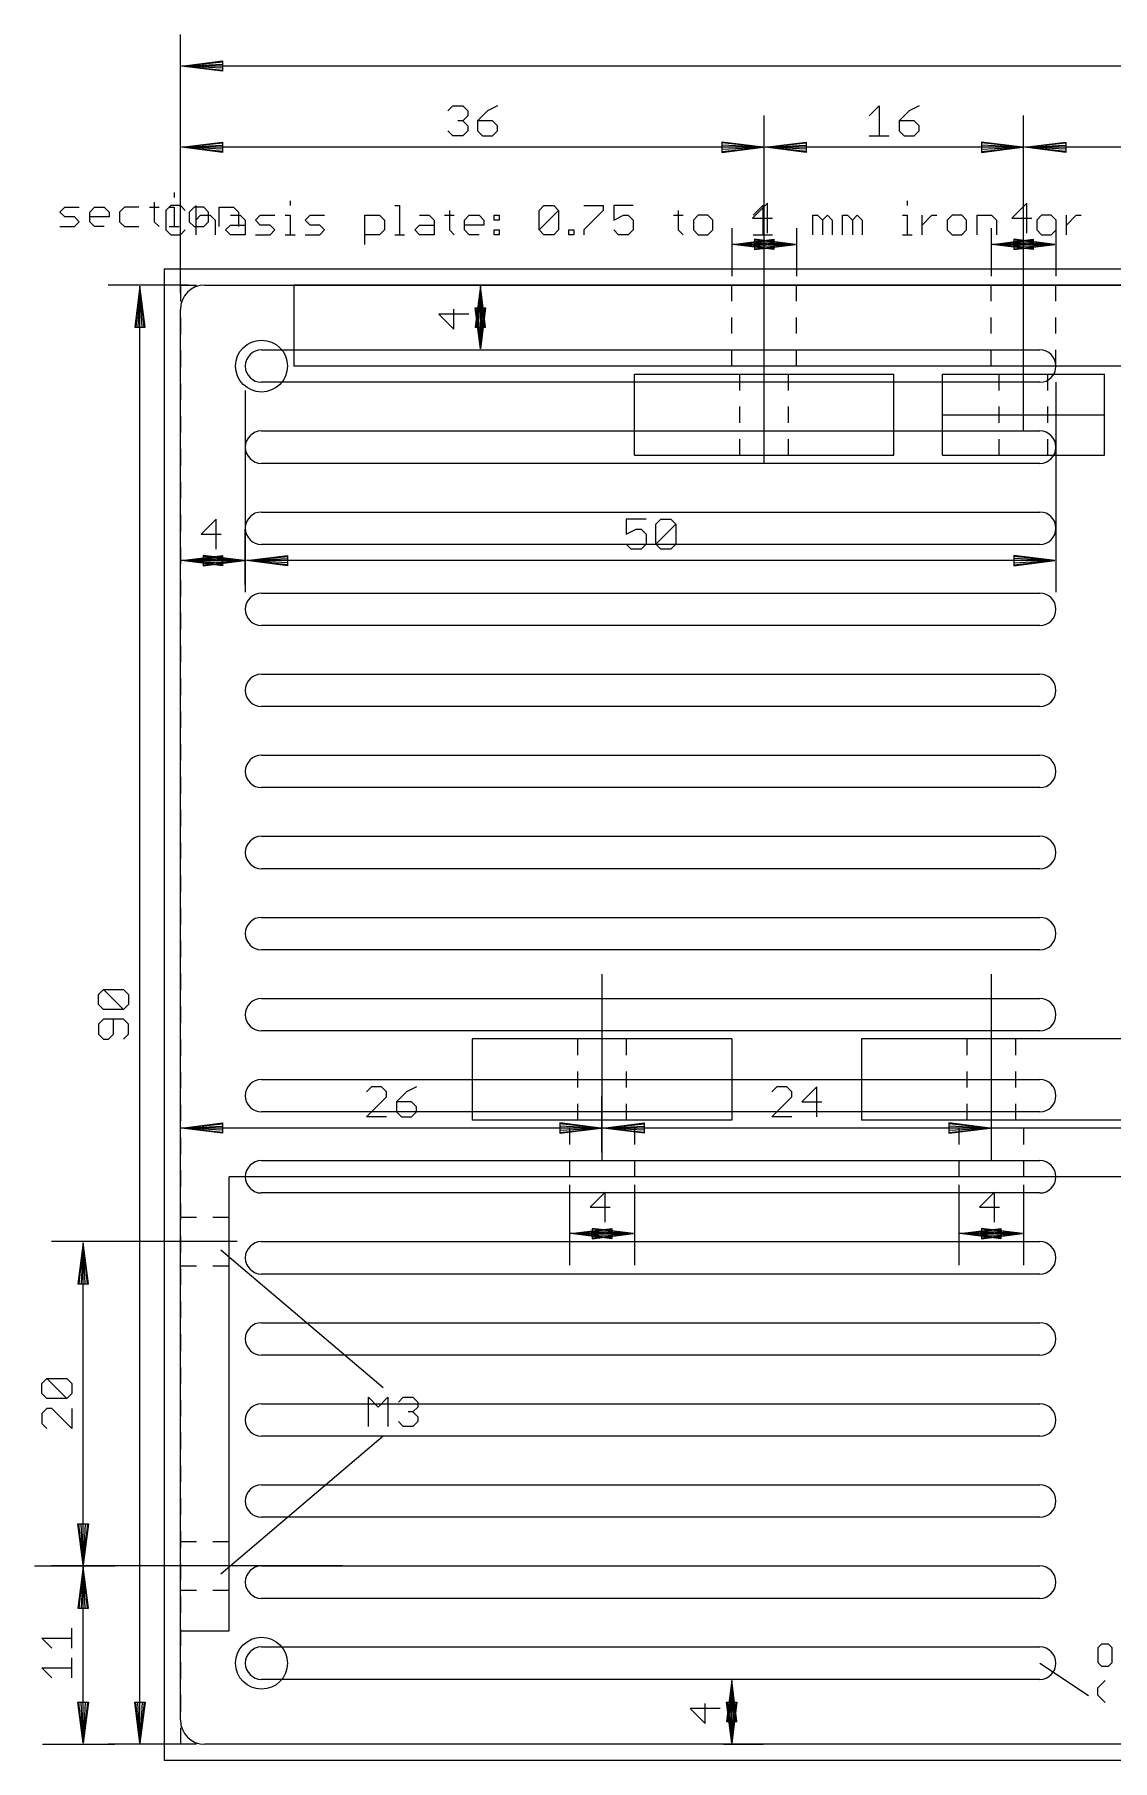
# Model space of a CAD drawing. Extents: x -62 to 290, y -289 to 164.
# Drawn here: x -8 to 58.5, y 0 to 106.5 of the extents above; entities that cross this region are included whole.
import ezdxf

# ---------------------------------------------------------------- set-up
doc = ezdxf.new("R2010")
doc.units = 0
for name, color, linetype in [('113', 140, 'CONTINUOUS'), ('27', 1, 'CONTINUOUS'), ('28', 3, 'CONTINUOUS'), ('47', 7, 'CONTINUOUS'), ('51', 53, 'CONTINUOUS')]:
    doc.layers.add(name, color=color, linetype=linetype)

msp = doc.modelspace()

# ---------------------------------------------------------------- linework, layer by layer
at = {"layer": '113'}
for p, q in [((92, 91), (8, 91)), ((8, 91), (8, 86)), ((35, 90), (35, 91)), ((39, 90), (39, 91)), ((51, 90), (51, 91)), ((55, 90), (55, 91)), ((35, 88), (35, 89)), ((39, 88), (39, 89)), ((51, 88), (51, 89)), ((55, 88), (55, 89)), ((35, 86), (35, 87)), ((39, 86), (39, 87)), ((51, 86), (51, 87)), ((55, 86), (55, 87)), ((92, 86), (8, 86)), ((25, 39), (1, 39)), ((1, 33.5), (1, 39)), ((29, 39), (25, 39)), ((25, 39), (25, 38)), ((49, 39), (29, 39)), ((29, 39), (29, 38)), ((53, 39), (49, 39)), ((49, 39), (49, 38)), ((80, 39), (53, 39)), ((53, 39), (53, 38)), ((25, 37), (25, 36)), ((29, 37), (29, 36)), ((49, 37), (49, 36)), ((53, 37), (53, 36)), ((25, 36), (4, 36)), ((4, 33.5), (4, 36)), ((29, 36), (25, 36)), ((49, 36), (29, 36)), ((53, 36), (49, 36)), ((80, 36), (53, 36)), ((1, 30.5), (1, 33.5)), ((1, 33.5), (2, 33.5)), ((3, 33.5), (4, 33.5)), ((4, 30.5), (4, 33.5)), ((3.5, 31.5), (13.5, 23)), ((1, 13.5), (1, 30.5)), ((1, 30.5), (2, 30.5)), ((3, 30.5), (4, 30.5)), ((4, 13.5), (4, 30.5)), ((12.6016, 20.6016), (12.6016, 22.3999)), ((12.6016, 22.3999), (13.201, 21.8005)), ((13.201, 21.8005), (13.8005, 22.3999)), ((13.8005, 22.3999), (13.8005, 20.6016)), ((14.4432, 22.1002), (14.7429, 22.3999)), ((14.7429, 22.3999), (15.3423, 22.3999)), ((15.3423, 22.3999), (15.6421, 22.1002)), ((15.3423, 21.5008), (15.0426, 21.5008)), ((15.6421, 21.8005), (15.3423, 21.5008)), ((15.3423, 21.5008), (15.6421, 21.201)), ((15.6421, 22.1002), (15.6421, 21.8005)), ((14.7429, 20.6016), (14.4432, 20.9013)), ((15.3423, 20.6016), (14.7429, 20.6016)), ((15.6421, 20.9013), (15.3423, 20.6016)), ((15.6421, 21.201), (15.6421, 20.9013)), ((13.5, 20), (3.5, 11.5)), ((1, 10.5), (1, 13.5)), ((1, 13.5), (2, 13.5)), ((3, 13.5), (4, 13.5)), ((4, 10.5), (4, 13.5)), ((1, 8), (1, 10.5)), ((1, 10.5), (2, 10.5)), ((3, 10.5), (4, 10.5)), ((4, 8), (4, 10.5)), ((1, 8), (4, 8))]:
    msp.add_line(p, q, dxfattribs=at)
at = {"layer": '27'}
for p, q in [((29, 85.5), (35.5, 85.5)), ((29, 80.5), (29, 85.5)), ((35.5, 85.5), (38.5, 85.5)), ((35.5, 84.5), (35.5, 85.5)), ((38.5, 85.5), (45, 85.5)), ((38.5, 84.5), (38.5, 85.5)), ((45, 80.5), (45, 85.5)), ((48, 85.5), (51.5, 85.5)), ((48, 83), (48, 85.5)), ((51.5, 85.5), (54.5, 85.5)), ((51.5, 84.5), (51.5, 85.5)), ((54.5, 85.5), (58, 85.5)), ((54.5, 84.5), (54.5, 85.5)), ((58, 83), (58, 85.5)), ((35.5, 82.5), (35.5, 83.5)), ((38.5, 82.5), (38.5, 83.5)), ((51.5, 82.5), (51.5, 83.5)), ((54.5, 82.5), (54.5, 83.5)), ((48, 80.5), (48, 83)), ((48, 83), (58, 83)), ((58, 80.5), (58, 83)), ((35.5, 80.5), (35.5, 81.5)), ((38.5, 80.5), (38.5, 81.5)), ((51.5, 80.5), (51.5, 81.5)), ((54.5, 80.5), (54.5, 81.5)), ((29, 80.5), (35.5, 80.5)), ((35.5, 80.5), (38.5, 80.5)), ((38.5, 80.5), (45, 80.5)), ((48, 80.5), (51.5, 80.5)), ((51.5, 80.5), (54.5, 80.5)), ((54.5, 80.5), (58, 80.5)), ((25.5, 44.5), (19, 44.5)), ((19, 44.5), (19, 39.5)), ((28.5, 44.5), (25.5, 44.5)), ((25.5, 44.5), (25.5, 43.5)), ((35, 44.5), (28.5, 44.5)), ((28.5, 44.5), (28.5, 43.5)), ((35, 44.5), (35, 39.5)), ((49.5, 44.5), (43, 44.5)), ((43, 44.5), (43, 39.5)), ((52.5, 44.5), (49.5, 44.5)), ((49.5, 44.5), (49.5, 43.5)), ((59, 44.5), (52.5, 44.5)), ((52.5, 44.5), (52.5, 43.5)), ((25.5, 42.5), (25.5, 41.5)), ((28.5, 42.5), (28.5, 41.5)), ((49.5, 42.5), (49.5, 41.5)), ((52.5, 42.5), (52.5, 41.5)), ((25.5, 40.5), (25.5, 39.5)), ((28.5, 40.5), (28.5, 39.5)), ((49.5, 40.5), (49.5, 39.5)), ((52.5, 40.5), (52.5, 39.5)), ((25.5, 39.5), (19, 39.5)), ((28.5, 39.5), (25.5, 39.5)), ((35, 39.5), (28.5, 39.5)), ((49.5, 39.5), (43, 39.5)), ((52.5, 39.5), (49.5, 39.5)), ((59, 39.5), (52.5, 39.5))]:
    msp.add_line(p, q, dxfattribs=at)
at = {"layer": '28'}
for p, q in [((2.5, 91), (154.5, 91)), ((1, 2.5), (1, 89.5)), ((154.5, 1), (2.5, 1))]:
    msp.add_line(p, q, dxfattribs=at)
for centre in [(6, 86), (6, 6)]:
    msp.add_circle(centre, 1.6, dxfattribs=at)
for centre, start, end in [((2.5, 89.5), 90, 180), ((2.5, 2.5), 180, 270)]:
    msp.add_arc(centre, 1.5, start, end, dxfattribs=at)
at = {"layer": '47'}
for p, q in [((1, 90.5), (1, 106.45)), ((1.065, 104.5), (3.6, 104.8192)), ((1.065, 104.5), (3.6, 104.76)), ((1.065, 104.5), (3.6, 104.63)), ((155.935, 104.5), (1.065, 104.5)), ((3.6, 104.1808), (1.065, 104.5)), ((3.6, 104.37), (1.065, 104.5)), ((3.6, 104.24), (1.065, 104.5)), ((3.6, 104.8192), (3.6, 104.1808)), ((1, 94), (1, 101.45)), ((17.4829, 101.7472), (17.7911, 102.0554)), ((17.7911, 102.0554), (18.4075, 102.0554)), ((18.4075, 101.1308), (18.0993, 101.1308)), ((18.4075, 102.0554), (18.7157, 101.7472)), ((18.7157, 101.439), (18.4075, 101.1308)), ((18.4075, 101.1308), (18.7157, 100.8226)), ((18.7157, 101.7472), (18.7157, 101.439)), ((19.9409, 101.7472), (19.3245, 101.1308)), ((19.3245, 101.1308), (19.3245, 100.5144)), ((20.2491, 101.1308), (19.3245, 101.1308)), ((20.5573, 102.0554), (19.9409, 101.7472)), ((20.5573, 100.8226), (20.2491, 101.1308)), ((37, 88.5), (37, 101.45)), ((37, 80), (37, 101.45)), ((43.4829, 101.439), (44.0993, 102.0554)), ((44.0993, 102.0554), (44.0993, 100.2062)), ((45.9409, 101.7472), (45.3245, 101.1308)), ((45.3245, 101.1308), (45.3245, 100.5144)), ((46.2491, 101.1308), (45.3245, 101.1308)), ((46.5573, 102.0554), (45.9409, 101.7472)), ((46.5573, 100.8226), (46.2491, 101.1308)), ((53, 88.5), (53, 101.45)), ((53, 82), (53, 101.45)), ((17.7911, 100.2062), (17.4829, 100.5144)), ((18.4075, 100.2062), (17.7911, 100.2062)), ((18.7157, 100.5144), (18.4075, 100.2062)), ((18.7157, 100.8226), (18.7157, 100.5144)), ((19.3245, 100.5144), (19.6327, 100.2062)), ((19.6327, 100.2062), (20.2491, 100.2062)), ((20.2491, 100.2062), (20.5573, 100.5144)), ((20.5573, 100.5144), (20.5573, 100.8226)), ((43.4829, 100.2062), (44.7157, 100.2062)), ((45.3245, 100.5144), (45.6327, 100.2062)), ((45.6327, 100.2062), (46.2491, 100.2062)), ((46.2491, 100.2062), (46.5573, 100.5144)), ((46.5573, 100.5144), (46.5573, 100.8226)), ((1.065, 99.5), (3.6, 99.8192)), ((1.065, 99.5), (3.6, 99.76)), ((1.065, 99.5), (3.6, 99.63)), ((36.935, 99.5), (1.065, 99.5)), ((3.6, 99.1808), (1.065, 99.5)), ((3.6, 99.37), (1.065, 99.5)), ((3.6, 99.24), (1.065, 99.5)), ((3.6, 99.8192), (3.6, 99.1808)), ((36.935, 99.5), (34.4, 99.8192)), ((34.4, 99.8192), (34.4, 99.1808)), ((36.935, 99.5), (34.4, 99.76)), ((36.935, 99.5), (34.4, 99.63)), ((34.4, 99.1808), (36.935, 99.5)), ((34.4, 99.37), (36.935, 99.5)), ((34.4, 99.24), (36.935, 99.5)), ((37.065, 99.5), (39.6, 99.8192)), ((37.065, 99.5), (39.6, 99.76)), ((37.065, 99.5), (39.6, 99.63)), ((52.935, 99.5), (37.065, 99.5)), ((39.6, 99.1808), (37.065, 99.5)), ((39.6, 99.37), (37.065, 99.5)), ((39.6, 99.24), (37.065, 99.5)), ((39.6, 99.8192), (39.6, 99.1808)), ((52.935, 99.5), (50.4, 99.8192)), ((50.4, 99.8192), (50.4, 99.1808)), ((52.935, 99.5), (50.4, 99.76)), ((52.935, 99.5), (50.4, 99.63)), ((50.4, 99.1808), (52.935, 99.5)), ((50.4, 99.37), (52.935, 99.5)), ((50.4, 99.24), (52.935, 99.5)), ((53.065, 99.5), (55.6, 99.8192)), ((53.065, 99.5), (55.6, 99.76)), ((53.065, 99.5), (55.6, 99.63)), ((67.935, 99.5), (53.065, 99.5)), ((55.6, 99.1808), (53.065, 99.5)), ((55.6, 99.37), (53.065, 99.5)), ((55.6, 99.24), (53.065, 99.5)), ((55.6, 99.8192), (55.6, 99.1808)), ((-0.6139, 96.1002), (-0.6139, 94.9013)), ((0.6138, 96.6997), (0.6138, 96.3999)), ((37.2019, 96.0554), (36.2773, 95.1308)), ((37.2019, 94.2062), (37.2019, 96.0554)), ((53.2019, 96.0554), (52.2773, 95.1308)), ((53.2019, 94.2062), (53.2019, 96.0554)), ((-6.4383, 95.5008), (-6.1386, 95.8005)), ((-6.1386, 95.201), (-6.4383, 95.5008)), ((-6.1386, 95.8005), (-5.2394, 95.8005)), ((-5.5391, 95.201), (-6.1386, 95.201)), ((-5.2394, 94.9013), (-5.5391, 95.201)), ((-5.5391, 94.6016), (-5.2394, 94.9013)), ((-4.5967, 95.5008), (-4.297, 95.8005)), ((-4.5967, 94.9013), (-4.5967, 95.5008)), ((-3.3978, 95.201), (-4.5967, 95.201)), ((-4.297, 94.6016), (-4.5967, 94.9013)), ((-4.297, 95.8005), (-3.6976, 95.8005)), ((-3.6976, 95.8005), (-3.3978, 95.5008)), ((-3.3978, 95.5008), (-3.3978, 95.201)), ((-2.4554, 95.8005), (-2.7552, 95.5008)), ((-2.7552, 95.5008), (-2.7552, 94.9013)), ((-2.7552, 94.9013), (-2.4554, 94.6016)), ((-1.5563, 95.8005), (-2.4554, 95.8005)), ((-0.9136, 95.8005), (-0.3142, 95.8005)), ((-0.6139, 94.9013), (-0.3142, 94.6016)), ((0.3141, 95.8005), (0.6138, 95.8005)), ((0.6138, 95.8005), (0.6138, 94.6016)), ((1.8416, 95.8005), (1.5418, 95.5008)), ((1.5418, 95.5008), (1.5418, 94.9013)), ((1.5418, 94.9013), (1.8416, 94.6016)), ((2.441, 95.8005), (1.8416, 95.8005)), ((2.7407, 95.5008), (2.441, 95.8005)), ((2.441, 94.6016), (2.7407, 94.9013)), ((2.7407, 94.9013), (2.7407, 95.5008)), ((3.3834, 94.6016), (3.3834, 95.8005)), ((3.3834, 95.8005), (4.2826, 95.8005)), ((4.2826, 95.8005), (4.5823, 95.5008)), ((4.5823, 95.5008), (4.5823, 94.6016)), ((36.2773, 95.1308), (37.5101, 95.1308)), ((52.2773, 95.1308), (53.5101, 95.1308)), ((-6.4383, 94.6016), (-5.5391, 94.6016)), ((-3.6976, 94.6016), (-4.297, 94.6016)), ((-2.4554, 94.6016), (-1.5563, 94.6016)), ((0.3141, 94.6016), (0.9136, 94.6016)), ((1.8416, 94.6016), (2.441, 94.6016)), ((35, 94.5), (35, 91.55)), ((35.065, 93.5), (37.6, 93.8192)), ((35.065, 93.5), (37.6, 93.76)), ((38.935, 93.5), (36.4, 93.8192)), ((36.4, 93.8192), (36.4, 93.1808)), ((38.935, 93.5), (36.4, 93.76)), ((37.6, 93.8192), (37.6, 93.1808)), ((39, 94.5), (39, 91.55)), ((51, 94.5), (51, 91.55)), ((51.065, 93.5), (53.6, 93.8192)), ((51.065, 93.5), (53.6, 93.76)), ((54.935, 93.5), (52.4, 93.8192)), ((52.4, 93.8192), (52.4, 93.1808)), ((54.935, 93.5), (52.4, 93.76)), ((53.6, 93.8192), (53.6, 93.1808)), ((55, 94.5), (55, 91.55)), ((35.065, 93.5), (37.6, 93.63)), ((38.935, 93.5), (35.065, 93.5)), ((37.6, 93.1808), (35.065, 93.5)), ((37.6, 93.37), (35.065, 93.5)), ((37.6, 93.24), (35.065, 93.5)), ((38.935, 93.5), (36.4, 93.63)), ((36.4, 93.1808), (38.935, 93.5)), ((36.4, 93.37), (38.935, 93.5)), ((36.4, 93.24), (38.935, 93.5)), ((51.065, 93.5), (53.6, 93.63)), ((54.935, 93.5), (51.065, 93.5)), ((53.6, 93.1808), (51.065, 93.5)), ((53.6, 93.37), (51.065, 93.5)), ((53.6, 93.24), (51.065, 93.5)), ((54.935, 93.5), (52.4, 93.63)), ((52.4, 93.1808), (54.935, 93.5)), ((52.4, 93.37), (54.935, 93.5)), ((52.4, 93.24), (54.935, 93.5)), ((1.5, 91), (-3.45, 91)), ((-1.5, 90.935), (-1.8192, 88.4)), ((-1.5, 90.935), (-1.76, 88.4)), ((-1.5, 90.935), (-1.63, 88.4)), ((-1.5, 1.065), (-1.5, 90.935)), ((-1.1808, 88.4), (-1.5, 90.935)), ((-1.37, 88.4), (-1.5, 90.935)), ((-1.24, 88.4), (-1.5, 90.935)), ((14.5, 91), (21.45, 91)), ((19.5, 90.935), (19.1808, 88.4)), ((19.5, 90.935), (19.24, 88.4)), ((19.5, 90.935), (19.37, 88.4)), ((19.5, 90.935), (19.5, 87.065)), ((19.8192, 88.4), (19.5, 90.935)), ((19.63, 88.4), (19.5, 90.935)), ((19.76, 88.4), (19.5, 90.935)), ((17.8692, 88.2773), (17.8692, 89.5101)), ((19.5, 87.065), (19.1808, 89.6)), ((19.1808, 89.6), (19.8192, 89.6)), ((19.5, 87.065), (19.24, 89.6)), ((19.5, 87.065), (19.37, 89.6)), ((19.8192, 89.6), (19.5, 87.065)), ((19.63, 89.6), (19.5, 87.065)), ((19.76, 89.6), (19.5, 87.065)), ((-1.8192, 88.4), (-1.1808, 88.4)), ((18.7938, 89.2019), (16.9446, 89.2019)), ((16.9446, 89.2019), (17.8692, 88.2773)), ((19.1808, 88.4), (19.8192, 88.4)), ((14.5, 87), (21.45, 87)), ((5, 84.5), (5, 72.05)), ((55, 85), (55, 72.05)), ((1, 68.5), (1, 75.95)), ((3.2019, 76.5554), (2.2773, 75.6308)), ((2.2773, 75.6308), (3.5101, 75.6308)), ((3.2019, 74.7062), (3.2019, 76.5554)), ((5, 72.5), (5, 75.95)), ((29.7157, 76.5554), (28.4829, 76.5554)), ((28.4829, 76.5554), (28.4829, 75.6308)), ((28.4829, 75.6308), (29.0993, 75.939)), ((29.0993, 75.939), (29.4075, 75.939)), ((29.4075, 75.939), (29.7157, 75.6308)), ((29.7157, 75.6308), (29.7157, 75.0144)), ((30.3245, 76.2472), (30.6327, 76.5554)), ((30.3245, 75.0144), (30.3245, 76.2472)), ((30.3245, 75.0144), (31.5573, 76.2472)), ((30.6327, 76.5554), (31.2491, 76.5554)), ((31.2491, 76.5554), (31.5573, 76.2472)), ((31.5573, 76.2472), (31.5573, 75.0144)), ((28.7911, 74.7062), (28.4829, 75.0144)), ((29.4075, 74.7062), (28.7911, 74.7062)), ((29.7157, 75.0144), (29.4075, 74.7062)), ((30.6327, 74.7062), (30.3245, 75.0144)), ((31.2491, 74.7062), (30.6327, 74.7062)), ((31.5573, 75.0144), (31.2491, 74.7062)), ((1.065, 74), (3.6, 74.3192)), ((1.065, 74), (3.6, 74.26)), ((1.065, 74), (3.6, 74.13)), ((4.935, 74), (1.065, 74)), ((3.6, 73.6808), (1.065, 74)), ((3.6, 73.87), (1.065, 74)), ((3.6, 73.74), (1.065, 74)), ((4.935, 74), (2.4, 74.3192)), ((2.4, 74.3192), (2.4, 73.6808)), ((4.935, 74), (2.4, 74.26)), ((4.935, 74), (2.4, 74.13)), ((2.4, 73.6808), (4.935, 74)), ((2.4, 73.87), (4.935, 74)), ((2.4, 73.74), (4.935, 74)), ((3.6, 74.3192), (3.6, 73.6808)), ((5.065, 74), (7.6, 74.3192)), ((5.065, 74), (7.6, 74.26)), ((5.065, 74), (7.6, 74.13)), ((54.935, 74), (5.065, 74)), ((7.6, 73.6808), (5.065, 74)), ((7.6, 73.87), (5.065, 74)), ((7.6, 73.74), (5.065, 74)), ((7.6, 74.3192), (7.6, 73.6808)), ((54.935, 74), (52.4, 74.3192)), ((52.4, 74.3192), (52.4, 73.6808)), ((54.935, 74), (52.4, 74.26)), ((54.935, 74), (52.4, 74.13)), ((52.4, 73.6808), (54.935, 74)), ((52.4, 73.87), (54.935, 74)), ((52.4, 73.74), (54.935, 74)), ((27, 48.5), (27, 37.05)), ((51, 48.5), (51, 37.05)), ((-4.0554, 47.2491), (-3.7472, 47.5573)), ((-4.0554, 46.6327), (-4.0554, 47.2491)), ((-3.7472, 47.5573), (-2.5144, 47.5573)), ((-2.5144, 46.3245), (-3.7472, 47.5573)), ((-2.5144, 47.5573), (-2.2062, 47.2491)), ((-2.2062, 47.2491), (-2.2062, 46.6327)), ((-3.7472, 46.3245), (-4.0554, 46.6327)), ((-2.5144, 46.3245), (-3.7472, 46.3245)), ((-2.2062, 46.6327), (-2.5144, 46.3245)), ((-3.7472, 45.7157), (-4.0554, 45.4075)), ((-4.0554, 45.4075), (-4.0554, 44.7911)), ((-4.0554, 44.7911), (-3.7472, 44.4829)), ((-2.5144, 45.7157), (-3.7472, 45.7157)), ((-3.439, 44.4829), (-3.1308, 44.7911)), ((-3.1308, 44.7911), (-3.1308, 45.7157)), ((-2.2062, 45.4075), (-2.5144, 45.7157)), ((-2.5144, 44.4829), (-2.2062, 44.7911)), ((-2.2062, 44.7911), (-2.2062, 45.4075)), ((-3.7472, 44.4829), (-3.439, 44.4829)), ((12.7911, 41.5554), (12.4829, 41.2472)), ((13.4075, 41.5554), (12.7911, 41.5554)), ((13.7157, 41.2472), (13.4075, 41.5554)), ((15.5573, 41.5554), (14.9409, 41.2472)), ((37.7911, 41.5554), (37.4829, 41.2472)), ((38.4075, 41.5554), (37.7911, 41.5554)), ((38.7157, 41.2472), (38.4075, 41.5554)), ((40.2491, 41.5554), (39.3245, 40.6308)), ((40.2491, 39.7062), (40.2491, 41.5554)), ((1, 34.5), (1, 40.95)), ((12.4829, 39.7062), (13.7157, 40.939)), ((13.7157, 40.939), (13.7157, 41.2472)), ((14.9409, 41.2472), (14.3245, 40.6308)), ((14.3245, 40.6308), (14.3245, 40.0144)), ((15.2491, 40.6308), (14.3245, 40.6308)), ((15.5573, 40.3226), (15.2491, 40.6308)), ((27, 37.5), (27, 40.95)), ((37.4829, 39.7062), (38.7157, 40.939)), ((38.7157, 40.939), (38.7157, 41.2472)), ((39.3245, 40.6308), (40.5573, 40.6308)), ((13.7157, 39.7062), (12.4829, 39.7062)), ((14.3245, 40.0144), (14.6327, 39.7062)), ((14.6327, 39.7062), (15.2491, 39.7062)), ((15.2491, 39.7062), (15.5573, 40.0144)), ((15.5573, 40.0144), (15.5573, 40.3226)), ((38.7157, 39.7062), (37.4829, 39.7062)), ((1.065, 39), (3.6, 39.3192)), ((1.065, 39), (3.6, 39.26)), ((1.065, 39), (3.6, 39.13)), ((26.935, 39), (1.065, 39)), ((3.6, 38.6808), (1.065, 39)), ((3.6, 38.87), (1.065, 39)), ((3.6, 38.74), (1.065, 39)), ((3.6, 39.3192), (3.6, 38.6808)), ((26.935, 39), (24.4, 39.3192)), ((24.4, 39.3192), (24.4, 38.6808)), ((26.935, 39), (24.4, 39.26)), ((26.935, 39), (24.4, 39.13)), ((24.4, 38.6808), (26.935, 39)), ((24.4, 38.87), (26.935, 39)), ((24.4, 38.74), (26.935, 39)), ((27.065, 39), (29.6, 39.3192)), ((27.065, 39), (29.6, 39.26)), ((27.065, 39), (29.6, 39.13)), ((50.935, 39), (27.065, 39)), ((29.6, 38.6808), (27.065, 39)), ((29.6, 38.87), (27.065, 39)), ((29.6, 38.74), (27.065, 39)), ((29.6, 39.3192), (29.6, 38.6808)), ((50.935, 39), (48.4, 39.3192)), ((48.4, 39.3192), (48.4, 38.6808)), ((50.935, 39), (48.4, 39.26)), ((50.935, 39), (48.4, 39.13)), ((48.4, 38.6808), (50.935, 39)), ((48.4, 38.87), (50.935, 39)), ((48.4, 38.74), (50.935, 39)), ((25, 35.5), (25, 30.55)), ((29, 35.5), (29, 30.55)), ((49, 35.5), (49, 30.55)), ((53, 35.5), (53, 30.55)), ((27.2019, 35.0554), (26.2773, 34.1308)), ((26.2773, 34.1308), (27.5101, 34.1308)), ((27.2019, 33.2062), (27.2019, 35.0554)), ((51.2019, 35.0554), (50.2773, 34.1308)), ((50.2773, 34.1308), (51.5101, 34.1308)), ((51.2019, 33.2062), (51.2019, 35.0554)), ((4.5, 32), (-6.95, 32)), ((-5, 31.935), (-5.3192, 29.4)), ((-5, 31.935), (-5.26, 29.4)), ((-5, 31.935), (-5.13, 29.4)), ((-5, 12.065), (-5, 31.935)), ((-4.6808, 29.4), (-5, 31.935)), ((-4.87, 29.4), (-5, 31.935)), ((-4.74, 29.4), (-5, 31.935)), ((25.065, 32.5), (27.6, 32.8192)), ((25.065, 32.5), (27.6, 32.76)), ((25.065, 32.5), (27.6, 32.63)), ((28.935, 32.5), (25.065, 32.5)), ((27.6, 32.1808), (25.065, 32.5)), ((27.6, 32.37), (25.065, 32.5)), ((27.6, 32.24), (25.065, 32.5)), ((28.935, 32.5), (26.4, 32.8192)), ((26.4, 32.8192), (26.4, 32.1808)), ((28.935, 32.5), (26.4, 32.76)), ((28.935, 32.5), (26.4, 32.63)), ((26.4, 32.1808), (28.935, 32.5)), ((26.4, 32.37), (28.935, 32.5)), ((26.4, 32.24), (28.935, 32.5)), ((27.6, 32.8192), (27.6, 32.1808)), ((49.065, 32.5), (51.6, 32.8192)), ((49.065, 32.5), (51.6, 32.76)), ((49.065, 32.5), (51.6, 32.63)), ((52.935, 32.5), (49.065, 32.5)), ((51.6, 32.1808), (49.065, 32.5)), ((51.6, 32.37), (49.065, 32.5)), ((51.6, 32.24), (49.065, 32.5)), ((52.935, 32.5), (50.4, 32.8192)), ((50.4, 32.8192), (50.4, 32.1808)), ((52.935, 32.5), (50.4, 32.76)), ((52.935, 32.5), (50.4, 32.63)), ((50.4, 32.1808), (52.935, 32.5)), ((50.4, 32.37), (52.935, 32.5)), ((50.4, 32.24), (52.935, 32.5)), ((51.6, 32.8192), (51.6, 32.1808)), ((-5.3192, 29.4), (-4.6808, 29.4)), ((-7.5554, 23.2491), (-7.2472, 23.5573)), ((-7.2472, 23.5573), (-6.0144, 23.5573)), ((-6.0144, 22.3245), (-7.2472, 23.5573)), ((-6.0144, 23.5573), (-5.7062, 23.2491)), ((-7.5554, 22.6327), (-7.5554, 23.2491)), ((-7.2472, 22.3245), (-7.5554, 22.6327)), ((-5.7062, 22.6327), (-6.0144, 22.3245)), ((-5.7062, 23.2491), (-5.7062, 22.6327)), ((-7.2472, 21.7157), (-7.5554, 21.4075)), ((-7.5554, 21.4075), (-7.5554, 20.7911)), ((-6.0144, 22.3245), (-7.2472, 22.3245)), ((-6.939, 21.7157), (-7.2472, 21.7157)), ((-5.7062, 20.4829), (-6.939, 21.7157)), ((-5.7062, 21.7157), (-5.7062, 20.4829)), ((-7.5554, 20.7911), (-7.2472, 20.4829)), ((-5, 12.065), (-5.3192, 14.6)), ((-5.3192, 14.6), (-4.6808, 14.6)), ((-5, 12.065), (-5.26, 14.6)), ((-5, 12.065), (-5.13, 14.6)), ((-4.6808, 14.6), (-5, 12.065)), ((-4.87, 14.6), (-5, 12.065)), ((-4.74, 14.6), (-5, 12.065)), ((-8, 12), (-3.05, 12)), ((11, 12), (-6.95, 12)), ((-5, 11.935), (-5.3192, 9.4)), ((-5, 11.935), (-5.26, 9.4)), ((-5, 11.935), (-5.13, 9.4)), ((-5, 1.065), (-5, 11.935)), ((-4.6808, 9.4), (-5, 11.935)), ((-4.87, 9.4), (-5, 11.935)), ((-4.74, 9.4), (-5, 11.935)), ((-5.3192, 9.4), (-4.6808, 9.4)), ((-6.939, 6.9361), (-7.5554, 7.5525)), ((-7.5554, 7.5525), (-5.7062, 7.5525)), ((-5.7062, 6.9361), (-5.7062, 8.1689)), ((57.801, 7.1749), (57.5762, 6.9502)), ((57.5762, 6.9502), (57.5762, 6.051)), ((58.2506, 7.1749), (57.801, 7.1749)), ((58.4754, 6.9502), (58.2506, 7.1749)), ((58.4754, 6.051), (58.4754, 6.9502)), ((-6.939, 5.0945), (-7.5554, 5.7109)), ((-7.5554, 5.7109), (-5.7062, 5.7109)), ((-5.7062, 5.0945), (-5.7062, 6.3273)), ((54, 6), (57, 4)), ((57.5762, 6.051), (57.801, 5.8262)), ((57.801, 5.8262), (58.2506, 5.8262)), ((58.2506, 5.8262), (58.4754, 6.051)), ((36.5, 5), (33.05, 5)), ((35, 4.935), (34.6808, 2.4)), ((35, 4.935), (34.74, 2.4)), ((35, 4.935), (34.87, 2.4)), ((35, 1.065), (35, 4.935)), ((35.3192, 2.4), (35, 4.935)), ((35.13, 2.4), (35, 4.935)), ((35.26, 2.4), (35, 4.935)), ((57.5762, 4.4754), (58.0258, 4.9249)), ((57.5762, 4.0258), (57.5762, 4.4754)), ((-5, 1.065), (-5.3192, 3.6)), ((-5.3192, 3.6), (-4.6808, 3.6)), ((-5, 1.065), (-5.26, 3.6)), ((-5, 1.065), (-5.13, 3.6)), ((-4.6808, 3.6), (-5, 1.065)), ((-4.87, 3.6), (-5, 1.065)), ((-4.74, 3.6), (-5, 1.065)), ((-1.5, 1.065), (-1.8192, 3.6)), ((-1.8192, 3.6), (-1.1808, 3.6)), ((-1.5, 1.065), (-1.76, 3.6)), ((-1.5, 1.065), (-1.63, 3.6)), ((-1.1808, 3.6), (-1.5, 1.065)), ((-1.37, 3.6), (-1.5, 1.065)), ((-1.24, 3.6), (-1.5, 1.065)), ((34.2938, 3.2019), (32.4446, 3.2019)), ((32.4446, 3.2019), (33.3692, 2.2773)), ((33.3692, 2.2773), (33.3692, 3.5101)), ((35, 1.065), (34.6808, 3.6)), ((34.6808, 3.6), (35.3192, 3.6)), ((35, 1.065), (34.74, 3.6)), ((35, 1.065), (34.87, 3.6)), ((35.3192, 3.6), (35, 1.065)), ((35.13, 3.6), (35, 1.065)), ((35.26, 3.6), (35, 1.065)), ((58.0258, 3.5762), (57.5762, 4.0258)), ((34.6808, 2.4), (35.3192, 2.4)), ((-7.5, 1), (-3.05, 1)), ((1, 1), (-3.45, 1)), ((34.5, 1), (36.95, 1))]:
    msp.add_line(p, q, dxfattribs=at)
at = {"layer": '51'}
for p, q in [((0.4013, 95.8999), (0.1016, 95.6002)), ((1.0008, 95.8999), (0.4013, 95.8999)), ((1.3005, 95.6002), (1.0008, 95.8999)), ((1.9432, 95.8999), (1.9432, 94.1016)), ((7.7676, 96.1997), (7.7676, 95.8999)), ((14.2203, 95.8999), (14.52, 95.8999)), ((14.52, 95.8999), (14.52, 94.1016)), ((23.1212, 95.6002), (23.421, 95.8999)), ((23.421, 95.8999), (24.0204, 95.8999)), ((24.0204, 95.8999), (24.3201, 95.6002)), ((25.8836, 95.8999), (27.0825, 95.8999)), ((27.0825, 95.8999), (27.0825, 95.6002)), ((28.9241, 95.8999), (27.7252, 95.8999)), ((27.7252, 95.8999), (27.7252, 95.0008)), ((36.3192, 95.3005), (36.9186, 95.8999)), ((36.9186, 95.8999), (36.9186, 94.1016)), ((45.8268, 96.1997), (45.8268, 95.8999)), ((0.1016, 95.6002), (0.1016, 94.4013)), ((1.9432, 95.0008), (2.2429, 95.3005)), ((2.2429, 95.3005), (2.8423, 95.3005)), ((2.8423, 95.3005), (3.1421, 95.0008)), ((3.1421, 95.0008), (3.1421, 94.1016)), ((4.0845, 95.3005), (4.6839, 95.3005)), ((4.6839, 95.3005), (4.9836, 95.0008)), ((4.9836, 95.0008), (4.9836, 94.1016)), ((5.6263, 95.0008), (5.926, 95.3005)), ((5.926, 94.701), (5.6263, 95.0008)), ((5.926, 95.3005), (6.8252, 95.3005)), ((7.4679, 95.3005), (7.7676, 95.3005)), ((7.7676, 95.3005), (7.7676, 94.1016)), ((8.6956, 95.0008), (8.9953, 95.3005)), ((8.9953, 94.701), (8.6956, 95.0008)), ((8.9953, 95.3005), (9.8945, 95.3005)), ((12.3787, 93.5022), (12.3787, 95.3005)), ((12.3787, 95.3005), (13.2779, 95.3005)), ((13.2779, 95.3005), (13.5776, 95.0008)), ((13.5776, 95.0008), (13.5776, 94.4013)), ((15.7478, 95.3005), (16.3472, 95.3005)), ((16.3472, 95.3005), (16.6469, 95.0008)), ((16.6469, 95.0008), (16.6469, 94.1016)), ((17.2896, 95.3005), (17.8891, 95.3005)), ((17.5893, 95.6002), (17.5893, 94.4013)), ((18.5173, 95.0008), (18.817, 95.3005)), ((18.5173, 94.4013), (18.5173, 95.0008)), ((18.817, 95.3005), (19.4165, 95.3005)), ((19.4165, 95.3005), (19.7162, 95.0008)), ((19.7162, 95.0008), (19.7162, 94.701)), ((20.3589, 95.3005), (20.6586, 95.3005)), ((20.3589, 95.0008), (20.3589, 95.3005)), ((20.6586, 95.0008), (20.3589, 95.0008)), ((20.6586, 95.3005), (20.6586, 95.0008)), ((23.1212, 94.4013), (23.1212, 95.6002)), ((23.1212, 94.4013), (24.3201, 95.6002)), ((24.3201, 95.6002), (24.3201, 94.4013)), ((27.0825, 95.6002), (25.8836, 94.4013)), ((27.7252, 95.0008), (28.3246, 95.3005)), ((28.3246, 95.3005), (28.6243, 95.3005)), ((28.6243, 95.3005), (28.9241, 95.0008)), ((28.9241, 95.0008), (28.9241, 94.4013)), ((31.4083, 95.3005), (32.0078, 95.3005)), ((31.708, 95.6002), (31.708, 94.4013)), ((32.9358, 95.3005), (32.636, 95.0008)), ((32.636, 95.0008), (32.636, 94.4013)), ((33.5352, 95.3005), (32.9358, 95.3005)), ((33.8349, 95.0008), (33.5352, 95.3005)), ((33.8349, 94.4013), (33.8349, 95.0008)), ((40.0023, 94.1016), (40.0023, 95.3005)), ((40.0023, 95.3005), (40.302, 95.3005)), ((40.302, 95.3005), (40.6018, 95.0008)), ((40.6018, 95.0008), (40.9015, 95.3005)), ((40.6018, 95.0008), (40.6018, 94.1016)), ((40.9015, 95.3005), (41.2012, 95.0008)), ((41.2012, 95.0008), (41.2012, 94.1016)), ((41.8439, 94.1016), (41.8439, 95.3005)), ((41.8439, 95.3005), (42.1436, 95.3005)), ((42.1436, 95.3005), (42.4433, 95.0008)), ((42.4433, 95.0008), (42.7431, 95.3005)), ((42.4433, 95.0008), (42.4433, 94.1016)), ((42.7431, 95.3005), (43.0428, 95.0008)), ((43.0428, 95.0008), (43.0428, 94.1016)), ((45.527, 95.3005), (45.8268, 95.3005)), ((45.8268, 95.3005), (45.8268, 94.1016)), ((46.7548, 94.1016), (46.7548, 95.3005)), ((46.7548, 94.701), (47.3542, 95.3005)), ((47.3542, 95.3005), (47.6539, 95.3005)), ((48.5891, 95.3005), (48.2894, 95.0008)), ((48.2894, 95.0008), (48.2894, 94.4013)), ((49.1886, 95.3005), (48.5891, 95.3005)), ((49.4883, 95.0008), (49.1886, 95.3005)), ((49.4883, 94.4013), (49.4883, 95.0008)), ((50.131, 94.1016), (50.131, 95.3005)), ((50.131, 95.3005), (51.0301, 95.3005)), ((51.0301, 95.3005), (51.3299, 95.0008)), ((51.3299, 95.0008), (51.3299, 94.1016)), ((54.1138, 95.3005), (53.8141, 95.0008)), ((53.8141, 95.0008), (53.8141, 94.4013)), ((54.7133, 95.3005), (54.1138, 95.3005)), ((55.013, 95.0008), (54.7133, 95.3005)), ((55.013, 94.4013), (55.013, 95.0008)), ((55.6557, 94.1016), (55.6557, 95.3005)), ((55.6557, 94.701), (56.2551, 95.3005)), ((56.2551, 95.3005), (56.5549, 95.3005)), ((0.1016, 94.4013), (0.4013, 94.1016)), ((0.4013, 94.1016), (1.0008, 94.1016)), ((1.0008, 94.1016), (1.3005, 94.4013)), ((3.7847, 94.4013), (4.0845, 94.701)), ((4.0845, 94.1016), (3.7847, 94.4013)), ((4.0845, 94.701), (4.9836, 94.701)), ((4.9836, 94.1016), (4.0845, 94.1016)), ((5.6263, 94.1016), (6.5255, 94.1016)), ((6.5255, 94.701), (5.926, 94.701)), ((6.8252, 94.4013), (6.5255, 94.701)), ((6.5255, 94.1016), (6.8252, 94.4013)), ((7.4679, 94.1016), (8.0673, 94.1016)), ((8.6956, 94.1016), (9.5948, 94.1016)), ((9.5948, 94.701), (8.9953, 94.701)), ((9.8945, 94.4013), (9.5948, 94.701)), ((9.5948, 94.1016), (9.8945, 94.4013)), ((13.2779, 94.1016), (12.3787, 94.1016)), ((13.5776, 94.4013), (13.2779, 94.1016)), ((14.2203, 94.1016), (14.8198, 94.1016)), ((15.448, 94.4013), (15.7478, 94.701)), ((15.7478, 94.1016), (15.448, 94.4013)), ((15.7478, 94.701), (16.6469, 94.701)), ((16.6469, 94.1016), (15.7478, 94.1016)), ((17.5893, 94.4013), (17.8891, 94.1016)), ((19.7162, 94.701), (18.5173, 94.701)), ((18.817, 94.1016), (18.5173, 94.4013)), ((19.4165, 94.1016), (18.817, 94.1016)), ((20.3589, 94.4013), (20.6586, 94.4013)), ((20.3589, 94.1016), (20.3589, 94.4013)), ((20.6586, 94.1016), (20.3589, 94.1016)), ((20.6586, 94.4013), (20.6586, 94.1016)), ((23.421, 94.1016), (23.1212, 94.4013)), ((24.0204, 94.1016), (23.421, 94.1016)), ((24.3201, 94.4013), (24.0204, 94.1016)), ((24.9628, 94.1016), (24.9628, 94.4013)), ((24.9628, 94.4013), (25.2625, 94.4013)), ((25.2625, 94.1016), (24.9628, 94.1016)), ((25.2625, 94.4013), (25.2625, 94.1016)), ((25.8836, 94.4013), (25.8836, 94.1016)), ((28.0249, 94.1016), (27.7252, 94.4013)), ((28.6243, 94.1016), (28.0249, 94.1016)), ((28.9241, 94.4013), (28.6243, 94.1016)), ((31.708, 94.4013), (32.0078, 94.1016)), ((32.636, 94.4013), (32.9358, 94.1016)), ((32.9358, 94.1016), (33.5352, 94.1016)), ((33.5352, 94.1016), (33.8349, 94.4013)), ((36.3192, 94.1016), (37.5181, 94.1016)), ((45.527, 94.1016), (46.1265, 94.1016)), ((48.2894, 94.4013), (48.5891, 94.1016)), ((48.5891, 94.1016), (49.1886, 94.1016)), ((49.1886, 94.1016), (49.4883, 94.4013)), ((53.8141, 94.4013), (54.1138, 94.1016)), ((54.1138, 94.1016), (54.7133, 94.1016)), ((54.7133, 94.1016), (55.013, 94.4013)), ((0, 92), (0, 0)), ((0, 92), (157, 92)), ((1, 91), (1, 89.9778)), ((1, 91), (2, 91)), ((3, 91), (4, 91)), ((5, 91), (6, 91)), ((7, 91), (8, 91)), ((9, 91), (10, 91)), ((11, 91), (12, 91)), ((13, 91), (14, 91)), ((15, 91), (16, 91)), ((17, 91), (18, 91)), ((19, 91), (20, 91)), ((21, 91), (22, 91)), ((23, 91), (24, 91)), ((25, 91), (26, 91)), ((27, 91), (28, 91)), ((29, 91), (30, 91)), ((31, 91), (32, 91)), ((33, 91), (34, 91)), ((35, 91), (36, 91)), ((37, 91), (38, 91)), ((39, 91), (40, 91)), ((41, 91), (42, 91)), ((43, 91), (44, 91)), ((45, 91), (46, 91)), ((47, 91), (48, 91)), ((49, 91), (50, 91)), ((51, 91), (52, 91)), ((53, 91), (54, 91)), ((55, 91), (56, 91)), ((57, 91), (58, 91)), ((1, 88.9778), (1, 87.9556)), ((1, 86.9556), (1, 85.9333)), ((6, 87), (54, 87)), ((1, 84.9333), (1, 83.9111)), ((54, 85), (6, 85)), ((1, 82.9111), (1, 81.8889)), ((6, 82), (54, 82)), ((1, 80.8889), (1, 79.8667)), ((54, 80), (6, 80)), ((1, 78.8667), (1, 77.8444)), ((1, 76.8444), (1, 75.8222)), ((6, 77), (54, 77)), ((1, 74.8222), (1, 73.8)), ((54, 75), (6, 75)), ((1, 72.8), (1, 71.7778)), ((6, 72), (54, 72)), ((1, 70.7778), (1, 69.7556)), ((54, 70), (6, 70)), ((1, 68.7556), (1, 67.7333)), ((1, 66.7333), (1, 65.7111)), ((6, 67), (54, 67)), ((54, 65), (6, 65)), ((1, 64.7111), (1, 63.6889)), ((1, 62.6889), (1, 61.6667)), ((6, 62), (54, 62)), ((1, 60.6667), (1, 59.6444)), ((54, 60), (6, 60)), ((1, 58.6444), (1, 57.6222)), ((1, 56.6222), (1, 55.6)), ((6, 57), (54, 57)), ((1, 54.6), (1, 53.5778)), ((54, 55), (6, 55)), ((1, 52.5778), (1, 51.5556)), ((6, 52), (54, 52)), ((1, 50.5556), (1, 49.5333)), ((54, 50), (6, 50)), ((1, 48.5333), (1, 47.5111)), ((6, 47), (54, 47)), ((1, 46.5111), (1, 45.4889)), ((54, 45), (6, 45)), ((1, 44.4889), (1, 43.4667)), ((1, 42.4667), (1, 41.4444)), ((6, 42), (54, 42)), ((1, 40.4444), (1, 39.4222)), ((54, 40), (6, 40)), ((1, 38.4222), (1, 37.4)), ((1, 36.4), (1, 35.3778)), ((6, 37), (54, 37)), ((1, 34.3778), (1, 33.3556)), ((54, 35), (6, 35)), ((1, 32.3556), (1, 31.3333)), ((6, 32), (54, 32)), ((1, 30.3333), (1, 29.3111)), ((54, 30), (6, 30)), ((1, 28.3111), (1, 27.2889)), ((6, 27), (54, 27)), ((1, 26.2889), (1, 25.2667)), ((54, 25), (6, 25)), ((1, 24.2667), (1, 23.2444)), ((1, 22.2444), (1, 21.2222)), ((6, 22), (54, 22)), ((1, 20.2222), (1, 19.2)), ((54, 20), (6, 20)), ((1, 18.2), (1, 17.1778)), ((1, 16.1778), (1, 15.1556)), ((6, 17), (54, 17)), ((54, 15), (6, 15)), ((1, 14.1556), (1, 13.1333)), ((1, 12.1333), (1, 11.1111)), ((6, 12), (54, 12)), ((1, 10.1111), (1, 9.0889)), ((54, 10), (6, 10)), ((1, 8.0889), (1, 7.0667)), ((6, 7), (54, 7)), ((1, 6.0667), (1, 5.0444)), ((54, 5), (6, 5)), ((1, 4.0444), (1, 3.0222)), ((1, 2.0222), (1, 1)), ((157, 0), (0, 0)), ((2, 1), (1, 1)), ((4, 1), (3, 1)), ((6, 1), (5, 1)), ((8, 1), (7, 1)), ((10, 1), (9, 1)), ((12, 1), (11, 1)), ((14, 1), (13, 1)), ((16, 1), (15, 1)), ((18, 1), (17, 1)), ((20, 1), (19, 1)), ((22, 1), (21, 1)), ((24, 1), (23, 1)), ((26, 1), (25, 1)), ((28, 1), (27, 1)), ((30, 1), (29, 1)), ((32, 1), (31, 1)), ((34, 1), (33, 1)), ((36, 1), (35, 1)), ((38, 1), (37, 1)), ((40, 1), (39, 1)), ((42, 1), (41, 1)), ((44, 1), (43, 1)), ((46, 1), (45, 1)), ((48, 1), (47, 1)), ((50, 1), (49, 1)), ((52, 1), (51, 1)), ((54, 1), (53, 1)), ((56, 1), (55, 1)), ((58, 1), (57, 1))]:
    msp.add_line(p, q, dxfattribs=at)
for centre, start, end in [((6, 86), 90, 180), ((54, 86), 0, 90), ((6, 86), 180, 270), ((54, 86), 270, 0), ((6, 81), 90, 180), ((54, 81), 0, 90), ((6, 81), 180, 270), ((54, 81), 270, 0), ((6, 76), 90, 180), ((54, 76), 0, 90), ((6, 76), 180, 270), ((54, 76), 270, 0), ((6, 71), 90, 180), ((54, 71), 0, 90), ((6, 71), 180, 270), ((54, 71), 270, 0), ((6, 66), 90, 180), ((6, 66), 180, 270), ((54, 66), 0, 90), ((54, 66), 270, 0), ((6, 61), 90, 180), ((54, 61), 0, 90), ((6, 61), 180, 270), ((54, 61), 270, 0), ((6, 56), 90, 180), ((54, 56), 0, 90), ((6, 56), 180, 270), ((54, 56), 270, 0), ((6, 51), 90, 180), ((54, 51), 0, 90), ((6, 51), 180, 270), ((54, 51), 270, 0), ((6, 46), 90, 180), ((54, 46), 0, 90), ((6, 46), 180, 270), ((54, 46), 270, 0), ((6, 41), 90, 180), ((54, 41), 0, 90), ((6, 41), 180, 270), ((54, 41), 270, 0), ((6, 36), 90, 180), ((54, 36), 0, 90), ((6, 36), 180, 270), ((54, 36), 270, 0), ((6, 31), 90, 180), ((54, 31), 0, 90), ((6, 31), 180, 270), ((54, 31), 270, 0), ((6, 26), 90, 180), ((54, 26), 0, 90), ((6, 26), 180, 270), ((54, 26), 270, 0), ((6, 21), 90, 180), ((54, 21), 0, 90), ((6, 21), 180, 270), ((54, 21), 270, 0), ((6, 16), 90, 180), ((6, 16), 180, 270), ((54, 16), 0, 90), ((54, 16), 270, 0), ((6, 11), 90, 180), ((54, 11), 0, 90), ((6, 11), 180, 270), ((54, 11), 270, 0), ((6, 6), 90, 180), ((54, 6), 0, 90), ((6, 6), 180, 270), ((54, 6), 270, 0)]:
    msp.add_arc(centre, 1, start, end, dxfattribs=at)

doc.saveas('drawing.dxf')
